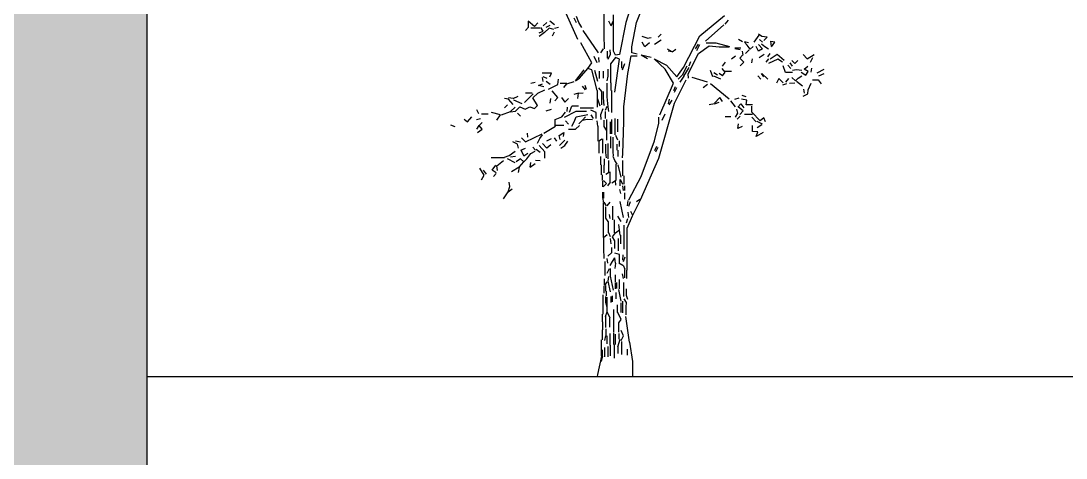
# Model space of a CAD drawing. Header units: millimetres. Extents: x 87938 to 265635, y 330093 to 434310.
# Drawn here: x 101247 to 114555, y 380481 to 386054 of the extents above; entities that cross this region are included whole.
import ezdxf

# ---------------------------------------------------------------- set-up
doc = ezdxf.new("R2010")
doc.units = ezdxf.units.MM
doc.layers.add('www.cad-blocks.net', color=7, linetype='Continuous')

# ---------------------------------------------------------------- blocks, each defined once
blk = doc.blocks.new('A$C4BB30119')
at = {"linetype": 'Continuous'}
for p, q in [((2992, 3222.8), (3093.3, 3473.5)), ((2697.3, 3110.8), (2697.3, 3366.8)), ((2952, 3404.1), (2896, 3222.8)), ((2064, 3185.5), (2008, 3233.5)), ((2008, 3233.5), (2008, 3180.1)), ((2245.3, 3201.5), (2202.7, 3233.5)), ((2458.7, 3068.1), (2352, 3302.8)), ((2448, 3217.5), (2426.7, 3260.1)), ((2469.3, 3222.8), (2448, 3276.1)), ((2762.7, 3190.8), (2741.3, 3233.5)), ((2762.7, 3190.8), (2778.7, 3233.5)), ((2784, 2961.5), (2784, 3292.1)), ((3568, 3100.1), (3792, 3286.8)), ((3797.3, 3206.8), (3829.3, 3244.1)), ((2010.7, 3180.1), (1984, 3148.1)), ((2112, 3169.5), (2032, 3169.5)), ((2096, 3217.5), (2064, 3185.5)), ((2106.7, 3126.8), (2144, 3142.8)), ((2144, 3142.8), (2122.7, 3174.8)), ((2144, 3190.8), (2176, 3222.8)), ((2197.3, 3169.5), (2154.7, 3132.1)), ((2170.7, 3180.1), (2208, 3196.1)), ((2240, 3158.8), (2197.3, 3169.5)), ((2229.3, 3100.1), (2245.3, 3137.5)), ((2245.3, 3169.5), (2282.7, 3180.1)), ((2496, 3174.8), (2469.3, 3222.8)), ((2645.3, 2945.5), (2506.7, 3148.1)), ((2896, 3222.8), (2837.3, 2929.5)), ((2949.3, 2998.8), (2992, 3222.8)), ((3621.3, 3052.1), (3786.7, 3201.5)), ((2154.7, 3132.1), (2106.7, 3094.8)), ((2701.3, 2982.8), (2697.3, 3110.8)), ((3088, 3078.8), (3045.3, 3094.8)), ((3088, 3078.8), (3125.3, 3084.1)), ((3157.3, 3025.5), (3216, 3062.8)), ((3216, 3116.1), (3189.3, 3089.5)), ((3418.7, 2812.1), (3568, 3100.1)), ((3957.3, 3046.8), (3920, 3068.1)), ((4010.7, 3036.1), (3973.3, 3046.8)), ((4064, 3041.5), (4106.7, 3105.5)), ((4133.3, 3094.8), (4101.3, 3116.1)), ((4138.7, 3041.5), (4112, 3068.1)), ((4181.3, 3089.5), (4133.3, 3094.8)), ((4149.3, 3057.5), (4181.3, 3089.5)), ((4218.7, 3004.1), (4213.3, 3052.1)), ((4213.3, 3052.1), (4250.7, 3046.8)), ((2586.7, 2854.8), (2485.3, 3036.1)), ((2666.7, 2945.5), (2693.3, 2982.8)), ((2725.3, 2961.5), (2725.3, 2897.5)), ((2757.3, 2934.8), (2752, 2972.1)), ((2800, 2924.1), (2784, 2961.5)), ((2949.3, 2945.5), (2949.3, 2998.8)), ((3066.7, 2998.8), (3045.3, 3041.5)), ((3109.3, 3036.1), (3066.7, 2998.8)), ((3317.3, 2956.1), (3274.7, 2977.5)), ((3317.3, 2956.1), (3280, 2961.5)), ((3317.3, 2956.1), (3349.3, 2977.5)), ((3552, 3025.5), (3525.3, 2982.8)), ((3541.3, 2966.8), (3568, 3020.1)), ((3557.3, 2940.1), (3653.3, 3009.5)), ((3717.3, 3033.5), (3626.7, 3033.5)), ((3653.3, 3009.5), (3744, 3001.5)), ((3840, 2998.8), (3717.3, 3033.5)), ((3744, 3001.5), (3834.7, 3001.5)), ((3941.3, 2988.1), (3888, 2988.1)), ((3936, 2972.1), (3888, 2982.8)), ((3962.7, 2924.1), (3957.3, 2961.5)), ((4000, 3014.8), (3973.3, 3041.5)), ((3984, 2940.1), (4016, 2972.1)), ((4026.7, 2977.5), (4000, 3014.8)), ((4026.7, 2977.5), (4053.3, 3004.1)), ((4101.3, 2961.5), (4080, 3004.1)), ((4138.7, 2982.8), (4101.3, 3020.1)), ((4138.7, 2982.8), (4101.3, 2961.5)), ((4160, 2998.8), (4128, 3025.5)), ((4192, 2977.5), (4160, 2998.8)), ((4218.7, 2998.8), (4250.7, 3041.5)), ((2549.3, 2801.5), (2586.7, 2854.8)), ((2634.7, 2854.8), (2608, 2913.5)), ((2645.3, 2902.8), (2650.7, 2860.1)), ((2736, 2886.8), (2757.3, 2934.8)), ((2800, 2902.8), (2757.3, 2844.1)), ((2794.7, 2588.1), (2837.3, 2886.8)), ((2837.3, 2929.5), (2800, 2924.1)), ((2837.3, 2886.8), (2800, 2902.8)), ((2856, 2865.5), (2856, 2806.8)), ((2912, 2758.8), (2944, 2918.8)), ((2944, 2918.8), (2997.3, 2918.8)), ((2997.3, 2934.8), (2949.3, 2945.5)), ((3125.3, 2902.8), (3034.7, 2924.1)), ((3093.3, 2892.1), (3034.7, 2924.1)), ((3253.3, 2796.1), (3152, 2892.1)), ((3152, 2892.1), (3264, 2833.5)), ((3461.3, 2753.5), (3557.3, 2940.1)), ((3472, 2828.1), (3488, 2865.5)), ((3776, 2822.8), (3802.7, 2860.1)), ((3856, 2892.1), (3893.3, 2918.8)), ((3930.7, 2897.5), (3957.3, 2924.1)), ((3968, 2860.1), (3930.7, 2897.5)), ((3936, 2828.1), (3968, 2860.1)), ((4042.7, 2854.8), (4048, 2892.1)), ((4106.7, 2902.8), (4154.7, 2934.8)), ((4170.7, 2860.1), (4197.3, 2892.1)), ((4186.7, 2908.1), (4208, 2940.1)), ((4277.3, 2886.8), (4192, 2849.5)), ((4272, 2929.5), (4208, 2886.8)), ((4336, 2876.1), (4272, 2929.5)), ((4320, 2860.1), (4277.3, 2886.8)), ((4410.7, 2822.8), (4389.3, 2854.8)), ((4432, 2849.5), (4405.3, 2876.1)), ((4432, 2849.5), (4458.7, 2876.1)), ((4544, 2892.1), (4506.7, 2929.5)), ((4544, 2892.1), (4608, 2929.5)), ((4576, 2860.1), (4597.3, 2902.8)), ((2218.7, 2761.5), (2133.3, 2761.5)), ((2202.7, 2726.8), (2218.7, 2761.5)), ((2437.3, 2689.5), (2517.3, 2790.8)), ((2474.7, 2716.1), (2549.3, 2801.5)), ((2586.7, 2790.8), (2549.3, 2801.5)), ((2634.7, 2604.1), (2586.7, 2790.8)), ((2640, 2684.1), (2613.3, 2785.5)), ((2656, 2710.8), (2656, 2780.1)), ((2690.7, 2716.1), (2690.7, 2780.1)), ((2733.3, 2732.1), (2733.3, 2796.1)), ((2757.3, 2844.1), (2757.3, 2673.5)), ((2864, 2790.8), (2885.3, 2849.5)), ((2877.3, 2454.8), (2912, 2758.8)), ((3328, 2668.1), (3253.3, 2796.1)), ((3264, 2833.5), (3360, 2726.8)), ((3360, 2726.8), (3418.7, 2812.1)), ((3450.7, 2822.8), (3408, 2742.8)), ((3424, 2732.1), (3472, 2812.1)), ((3685.3, 2726.8), (3664, 2785.5)), ((3728, 2742.8), (3696, 2764.1)), ((3776, 2737.5), (3744, 2758.8)), ((3797.3, 2769.5), (3770.7, 2801.5)), ((3776, 2737.5), (3797.3, 2769.5)), ((3797.3, 2777.5), (3856, 2777.5)), ((4149.3, 2726.8), (4128, 2758.8)), ((4186.7, 2705.5), (4133.3, 2758.8)), ((4346.7, 2766.8), (4325.3, 2828.1)), ((4410.7, 2766.8), (4346.7, 2766.8)), ((4394.7, 2801.5), (4368, 2833.5)), ((4448, 2790.8), (4410.7, 2785.5)), ((4496, 2785.5), (4448, 2790.8)), ((4490.7, 2769.5), (4533.3, 2742.8)), ((4517.3, 2796.1), (4549.3, 2822.8)), ((4554.7, 2774.8), (4517.3, 2796.1)), ((4533.3, 2742.8), (4554.7, 2774.8)), ((4581.3, 2769.5), (4586.7, 2806.8)), ((4634.7, 2764.1), (4698.7, 2796.1)), ((4650.7, 2737.5), (4698.7, 2758.8)), ((2032, 2668.1), (2069.3, 2678.8)), ((2101.3, 2646.8), (2138.7, 2662.8)), ((2144, 2684.1), (2138.7, 2721.5)), ((2181.3, 2710.8), (2144, 2726.8)), ((2208, 2657.5), (2170.7, 2684.1)), ((2277.3, 2657.5), (2282.7, 2705.5)), ((2298.7, 2668.1), (2357.3, 2668.1)), ((2330.7, 2630.8), (2357.3, 2662.8)), ((2357.3, 2662.8), (2426.7, 2684.1)), ((2437.3, 2689.5), (2474.7, 2716.1)), ((2725.3, 2689.5), (2733.3, 2732.1)), ((2726.7, 2545.5), (2726.7, 2668.1)), ((2762.7, 2604.1), (2762.7, 2673.5)), ((3205.3, 2380.1), (3328, 2668.1)), ((3338.7, 2486.8), (3445.3, 2700.1)), ((3370.7, 2705.5), (3408, 2742.8)), ((3424, 2732.1), (3386.7, 2678.8)), ((3466.7, 2716.1), (3461.3, 2753.5)), ((3637.3, 2678.8), (3498.7, 2721.5)), ((3834.7, 2524.1), (3664, 2662.8)), ((3760, 2705.5), (3696, 2732.1)), ((4122.7, 2705.5), (4096, 2737.5)), ((4288, 2710.8), (4266.7, 2668.1)), ((4325.3, 2673.5), (4288, 2710.8)), ((4357.3, 2662.8), (4320, 2652.1)), ((4352, 2678.8), (4378.7, 2710.8)), ((4384, 2668.1), (4432, 2673.5)), ((4437.3, 2689.5), (4405.3, 2721.5)), ((4437.3, 2689.5), (4464, 2716.1)), ((4501.3, 2641.5), (4448, 2684.1)), ((4464, 2716.1), (4496, 2737.5)), ((4554.7, 2609.5), (4581.3, 2668.1)), ((4592, 2700.1), (4645.3, 2700.1)), ((4645.3, 2700.1), (4672, 2662.8)), ((1973.3, 2492.1), (2053.3, 2572.1)), ((2042.7, 2577.5), (1984, 2577.5)), ((2048, 2534.8), (2096, 2577.5)), ((2096, 2577.5), (2160, 2609.5)), ((2149.3, 2636.1), (2101.3, 2646.8)), ((2192, 2614.8), (2277.3, 2657.5)), ((2277.3, 2540.1), (2224, 2598.8)), ((2464, 2577.5), (2421.3, 2566.8)), ((2458.7, 2529.5), (2464, 2577.5)), ((2464, 2577.5), (2506.7, 2582.8)), ((2528, 2609.5), (2501.3, 2641.5)), ((2522.7, 2652.1), (2533.3, 2614.8)), ((2637.3, 2524.1), (2637.3, 2604.1)), ((2677.3, 2593.5), (2650.7, 2625.5)), ((2677.3, 2470.8), (2677.3, 2593.5)), ((2690.7, 2534.8), (2690.7, 2593.5)), ((2768, 2508.1), (2768, 2604.1)), ((3344, 2636.1), (3328, 2598.8)), ((3338.7, 2588.1), (3360, 2630.8)), ((3637.3, 2657.5), (3600, 2625.5)), ((4506.7, 2550.8), (4549.3, 2572.1)), ((4512, 2614.8), (4517.3, 2577.5)), ((4549.3, 2572.1), (4554.7, 2609.5)), ((1829.3, 2524.1), (1792, 2529.5)), ((1872, 2529.5), (1829.3, 2534.8)), ((1872, 2476.1), (1829.3, 2524.1)), ((1872, 2529.5), (1914.7, 2550.8)), ((1952, 2481.5), (1877.3, 2513.5)), ((2090.7, 2465.5), (2048, 2534.8)), ((2208, 2486.8), (2213.3, 2529.5)), ((2250.7, 2508.1), (2277.3, 2540.1)), ((2309.3, 2540.1), (2341.3, 2497.5)), ((2341.3, 2497.5), (2373.3, 2529.5)), ((2637.3, 2449.5), (2637.3, 2524.1)), ((2661.3, 2460.1), (2640, 2524.1)), ((2698.7, 2465.5), (2690.7, 2534.8)), ((2733.3, 2454.8), (2726.7, 2545.5)), ((2768, 2401.5), (2768, 2508.1)), ((3194.7, 1985.5), (3338.7, 2486.8)), ((3290.7, 2524.1), (3280, 2481.5)), ((3290.7, 2470.8), (3317.3, 2513.5)), ((3701.3, 2481.5), (3653.3, 2470.8)), ((3749.3, 2540.1), (3701.3, 2486.8)), ((3701.3, 2481.5), (3744, 2497.5)), ((3776, 2502.8), (3749.3, 2540.1)), ((3893.3, 2454.8), (3850.7, 2508.1)), ((3888, 2524.1), (3925.3, 2534.8)), ((3914.7, 2449.5), (3941.3, 2481.5)), ((3941.3, 2481.5), (3968, 2444.1)), ((3994.7, 2513.5), (3946.7, 2524.1)), ((3989.3, 2545.5), (3952, 2556.1)), ((3989.3, 2470.8), (3994.7, 2513.5)), ((4048, 2473.5), (3989.3, 2473.5)), ((1557.3, 2390.8), (1541.3, 2428.1)), ((1642.7, 2388.1), (1584, 2388.1)), ((1754.7, 2380.1), (1674.7, 2401.5)), ((1722.7, 2332.1), (1754.7, 2380.1)), ((1765.3, 2380.1), (1845.3, 2412.1)), ((1792, 2444.1), (1818.7, 2470.8)), ((1845.3, 2412.1), (1888, 2449.5)), ((1888, 2412.1), (1850.7, 2406.8)), ((1888, 2412.1), (1930.7, 2454.8)), ((1909.3, 2396.1), (1936, 2369.5)), ((1930.7, 2454.8), (1978.7, 2433.5)), ((1978.7, 2433.5), (2021.3, 2454.8)), ((2021.3, 2454.8), (2064, 2438.8)), ((2064, 2438.8), (2090.7, 2465.5)), ((2170.7, 2417.5), (2218.7, 2433.5)), ((2314.7, 2364.1), (2346.7, 2406.8)), ((2336, 2358.8), (2442.7, 2414.8)), ((2362.7, 2449.5), (2357.3, 2412.1)), ((2384, 2406.8), (2405.3, 2460.1)), ((2405.3, 2462.8), (2464, 2462.8)), ((2442.7, 2414.8), (2538.7, 2414.8)), ((2442.7, 2364.1), (2549.3, 2385.5)), ((2602.7, 2441.5), (2480, 2441.5)), ((2624, 2401.5), (2576, 2422.8)), ((2602.7, 2348.1), (2581.3, 2380.1)), ((2624, 2348.1), (2624, 2401.5)), ((2666.7, 2385.5), (2688, 2438.8)), ((2672, 2337.5), (2666.7, 2385.5)), ((2709.3, 2422.8), (2725.3, 2460.1)), ((2709.3, 2348.1), (2709.3, 2412.1)), ((2741.3, 2412.1), (2736, 2454.8)), ((2877.3, 2316.1), (2877.3, 2454.8)), ((3226.7, 2332.1), (3253.3, 2390.8)), ((3893.3, 2358.8), (3914.7, 2396.1)), ((3914.7, 2396.1), (3904, 2433.5)), ((3962.7, 2417.5), (3920, 2449.5)), ((3930.7, 2385.5), (3962.7, 2417.5)), ((4048, 2382.8), (3973.3, 2382.8)), ((4040, 2406.8), (4040, 2460.1)), ((4117.3, 2326.8), (4040, 2406.8)), ((1301.3, 2289.5), (1338.7, 2273.5)), ((1424, 2342.8), (1456, 2316.1)), ((1456, 2316.1), (1493.3, 2364.1)), ((1536, 2337.5), (1573.3, 2348.1)), ((1541.3, 2252.1), (1562.7, 2284.1)), ((1562.7, 2284.1), (1589.3, 2310.8)), ((1589.3, 2252.1), (1562.7, 2284.1)), ((2253.3, 2337.5), (2314.7, 2364.1)), ((2253.3, 2278.8), (2253.3, 2337.5)), ((2256, 2286.8), (2330.7, 2286.8)), ((2373.3, 2294.8), (2346.7, 2326.8)), ((2405.3, 2278.8), (2426.7, 2316.1)), ((2426.7, 2316.1), (2442.7, 2364.1)), ((2437.3, 2252.1), (2474.7, 2284.1)), ((2469.3, 2300.1), (2501.3, 2332.1)), ((2501.3, 2332.1), (2528, 2364.1)), ((2501.3, 2332.1), (2544, 2342.8)), ((2544, 2342.8), (2592, 2337.5)), ((2640, 2278.8), (2634.7, 2326.8)), ((2698.7, 2273.5), (2698.7, 2332.1)), ((2722.7, 2241.5), (2722.7, 2337.5)), ((2754.7, 2209.5), (2754.7, 2316.1)), ((2768, 2209.5), (2768, 2337.5)), ((2797.3, 2198.8), (2797.3, 2348.1)), ((2824, 2225.5), (2824, 2342.8)), ((2869.3, 2028.1), (2877.3, 2316.1)), ((3157.3, 2145.5), (3194.7, 2305.5)), ((3194.7, 2305.5), (3194.7, 2358.8)), ((3850.7, 2364.1), (3797.3, 2364.1)), ((3909.3, 2342.8), (3936, 2369.5)), ((3914.7, 2257.5), (3920, 2300.1)), ((4080, 2316.1), (4042.7, 2358.8)), ((4048, 2230.8), (4048, 2284.1)), ((4138.7, 2294.8), (4090.7, 2321.5)), ((4133.3, 2289.5), (4090.7, 2262.8)), ((4149.3, 2353.5), (4117.3, 2326.8)), ((4165.3, 2316.1), (4149.3, 2353.5)), ((1546.7, 2220.1), (1589.3, 2252.1)), ((1984, 2134.8), (2133.3, 2209.5)), ((2005.3, 2177.5), (2000, 2214.8)), ((2112, 2166.8), (2138.7, 2198.8)), ((2149.3, 2214.8), (2256, 2278.8)), ((2288, 2193.5), (2330.7, 2220.1)), ((2298.7, 2156.1), (2288, 2193.5)), ((2330.7, 2220.1), (2325.3, 2182.8)), ((2373.3, 2252.1), (2437.3, 2252.1)), ((2642.7, 2140.1), (2642.7, 2278.8)), ((2720, 2241.5), (2698.7, 2273.5)), ((2722.7, 2150.8), (2722.7, 2241.5)), ((2821.3, 2150.8), (2805.3, 2193.5)), ((3952, 2273.5), (3914.7, 2257.5)), ((4096, 2225.5), (4048, 2230.8)), ((4080, 2182.8), (4096, 2225.5)), ((4144, 2220.1), (4080, 2182.8)), ((1909.3, 2113.5), (1866.7, 2134.8)), ((1893.3, 2145.5), (1936, 2134.8)), ((1920, 2076.1), (1909.3, 2113.5)), ((1984, 2134.8), (1946.7, 2172.1)), ((2090.7, 2124.1), (2112, 2166.8)), ((2160, 2044.1), (2106.7, 2102.8)), ((2176, 2076.1), (2138.7, 2118.8)), ((2176, 2145.5), (2218.7, 2166.8)), ((2213.3, 2108.1), (2176, 2076.1)), ((2266.7, 2140.1), (2245.3, 2172.1)), ((2293.3, 2102.8), (2341.3, 2150.8)), ((2304, 2076.1), (2341.3, 2102.8)), ((2341.3, 2102.8), (2368, 2140.1)), ((2645.3, 2140.1), (2677.3, 2161.5)), ((2653.3, 2033.5), (2653.3, 2140.1)), ((2685.3, 2033.5), (2685.3, 2161.5)), ((2714.7, 2038.8), (2714.7, 2113.5)), ((2733.3, 2038.8), (2733.3, 2118.8)), ((2760, 2076.1), (2760, 2182.8)), ((2781.3, 2044.1), (2781.3, 2177.5)), ((2816, 2060.1), (2816, 2113.5)), ((2837.3, 2092.1), (2837.3, 2145.5)), ((3034.7, 1820.1), (3157.3, 2145.5)), ((3173.3, 2092.1), (3157.3, 2054.8)), ((1792, 1996.1), (1834.7, 2012.1)), ((1834.7, 2012.1), (1888, 2049.5)), ((1893.3, 2001.5), (1845.3, 1996.1)), ((1941.3, 2060.1), (1984, 2076.1)), ((1941.3, 2060.1), (1968, 2006.8)), ((1968, 2006.8), (2005.3, 2033.5)), ((1994.7, 1980.1), (2032, 2028.1)), ((2032, 2028.1), (2069.3, 2049.5)), ((2074.7, 2060.1), (2048, 2086.8)), ((2117.3, 2038.8), (2080, 2065.5)), ((2160, 1985.5), (2160, 2044.1)), ((2669.3, 1926.8), (2669.3, 2001.5)), ((2720, 1990.8), (2714.7, 2038.8)), ((2736, 1980.1), (2736, 2038.8)), ((2784, 2006.8), (2778.7, 2044.1)), ((2794.7, 1964.1), (2778.7, 2001.5)), ((2826.7, 2001.5), (2826.7, 2060.1)), ((2864, 1990.8), (2869.3, 2028.1)), ((3168, 2044.1), (3189.3, 2086.8)), ((1792, 1988.1), (1669.3, 1988.1)), ((1680, 1878.8), (1712, 1921.5)), ((1722.7, 1916.1), (1781.3, 1964.1)), ((1728, 1873.5), (1722.7, 1916.1)), ((1888, 1942.8), (1818.7, 1980.1)), ((1925.3, 1905.5), (1856, 1862.8)), ((1936, 1980.1), (1898.7, 1953.5)), ((1925.3, 1905.5), (1914.7, 1857.5)), ((1925.3, 1905.5), (1968, 1953.5)), ((1968, 1953.5), (1936, 1980.1)), ((1968, 1953.5), (1994.7, 1980.1)), ((2026.7, 1905.5), (2032, 1948.1)), ((2026.7, 1905.5), (2069.3, 1937.5)), ((2074.7, 1969.5), (2117.3, 1964.1)), ((2674.7, 1836.1), (2674.7, 1926.8)), ((2698.7, 1852.1), (2698.7, 1921.5)), ((2701.3, 1921.5), (2701.3, 1980.1)), ((2741.3, 1862.8), (2741.3, 1964.1)), ((2816, 1932.1), (2794.7, 1964.1)), ((2808, 1782.8), (2808, 1932.1)), ((2853.3, 1814.8), (2826.7, 1926.8)), ((2869.3, 1825.5), (2869.3, 1964.1)), ((3029.3, 1606.8), (3194.7, 1985.5)), ((1605.3, 1830.8), (1568, 1894.8)), ((1584, 1788.1), (1605.3, 1830.8)), ((1626.7, 1841.5), (1600, 1878.8)), ((1717.3, 1852.1), (1680, 1878.8)), ((1717.3, 1846.8), (1690.7, 1820.1)), ((1690.7, 1820.1), (1717.3, 1846.8)), ((2682.7, 1782.8), (2682.7, 1836.1)), ((2714.7, 1841.5), (2746.7, 1862.8)), ((2752, 1766.8), (2752, 1862.8)), ((2880, 1750.8), (2880, 1825.5)), ((2922.7, 1606.8), (3034.7, 1820.1)), ((1824, 1681.5), (1840, 1729.5)), ((1840, 1729.5), (1834.7, 1766.8)), ((2685.3, 1724.1), (2685.3, 1777.5)), ((2688, 1724.1), (2720, 1756.1)), ((2720, 1756.1), (2693.3, 1782.8)), ((2730.7, 1734.8), (2757.3, 1766.8)), ((2768, 1761.5), (2800, 1782.8)), ((2805.3, 1740.1), (2800, 1782.8)), ((2842.7, 1734.8), (2842.7, 1793.5)), ((2869.3, 1745.5), (2848, 1793.5)), ((2874.7, 1692.1), (2869.3, 1734.8)), ((2885.3, 1692.1), (2885.3, 1734.8)), ((1781.3, 1617.5), (1824, 1681.5)), ((1824, 1681.5), (1861.3, 1708.1)), ((2685.3, 1622.8), (2685.3, 1676.1)), ((2693.3, 1585.5), (2688, 1622.8)), ((2696, 1622.8), (2696, 1676.1)), ((2837.3, 1702.8), (2848, 1665.5)), ((2885.3, 1612.1), (2885.3, 1670.8)), ((2693.3, 1265.5), (2693.3, 1580.1)), ((2720, 1553.5), (2698.7, 1585.5)), ((2714.7, 1441.5), (2714.7, 1542.8)), ((2725.3, 1553.5), (2752, 1585.5)), ((2776, 1425.5), (2776, 1548.1)), ((2874.7, 1446.8), (2842.7, 1590.8)), ((2912, 1601.5), (2906.7, 1553.5)), ((2922.7, 1548.1), (2938.7, 1590.8)), ((2954.7, 1462.8), (3008, 1564.1)), ((2992, 1590.8), (3024, 1612.1)), ((3008, 1564.1), (3029.3, 1606.8)), ((2736, 1409.5), (2714.7, 1441.5)), ((2752, 1436.1), (2746.7, 1473.5)), ((2853.3, 1409.5), (2821.3, 1457.5)), ((2901.3, 1398.8), (2912, 1436.1)), ((2906.7, 1350.8), (2954.7, 1462.8)), ((2922.7, 1446.8), (2917.3, 1494.8)), ((2938.7, 1505.5), (2954.7, 1468.1)), ((2738.7, 1308.1), (2738.7, 1409.5)), ((2792, 1308.1), (2792, 1425.5)), ((2800, 1308.1), (2837.3, 1334.8)), ((2837.3, 1334.8), (2832, 1382.8)), ((2842.7, 1286.8), (2837.3, 1334.8)), ((2880, 1158.8), (2880, 1377.5)), ((2906.7, 966.8), (2906.7, 1350.8)), ((2693.3, 1265.5), (2725.3, 1292.1)), ((2696, 1164.1), (2696, 1265.5)), ((2757.3, 1270.8), (2741.3, 1308.1)), ((2762.7, 1206.8), (2757.3, 1254.8)), ((2773.3, 1270.8), (2800, 1308.1)), ((2794.7, 1233.5), (2773.3, 1270.8)), ((2826.7, 1254.8), (2826.7, 1142.8)), ((2848, 1286.8), (2848, 1206.8)), ((2698.7, 1073.5), (2696, 1164.1)), ((2768, 1126.8), (2768, 1174.8)), ((2794.7, 1164.1), (2794.7, 1233.5)), ((2706.7, 918.8), (2706.7, 1046.8)), ((2730.7, 1030.8), (2725.3, 1073.5)), ((2730.7, 1094.8), (2768, 1126.8)), ((2752, 1009.5), (2773.3, 1046.8)), ((2773.3, 1046.8), (2794.7, 1078.8)), ((2837.3, 1110.8), (2794.7, 1121.5)), ((2800, 1030.8), (2794.7, 1078.8)), ((2837.3, 1030.8), (2837.3, 1110.8)), ((2869.3, 1105.5), (2864, 1057.5)), ((2874.7, 1046.8), (2890.7, 1089.5)), ((2725.3, 940.1), (2746.7, 982.8)), ((2754.7, 913.5), (2754.7, 982.8)), ((2800, 1030.8), (2794.7, 982.8)), ((2869.3, 1009.5), (2832, 1030.8)), ((2890.7, 972.1), (2874.7, 1009.5)), ((2885.3, 897.5), (2885.3, 972.1)), ((2904, 892.1), (2904, 966.8)), ((2701.3, 833.5), (2701.3, 886.8)), ((2704, 828.1), (2725.3, 860.1)), ((2736, 865.5), (2741.3, 908.1)), ((2757.3, 769.5), (2736, 865.5)), ((2784, 785.5), (2757.3, 913.5)), ((2802.7, 854.8), (2802.7, 924.1)), ((2837.3, 796.1), (2837.3, 881.5)), ((2874.7, 892.1), (2864, 934.8)), ((2698.7, 758.8), (2698.7, 822.8)), ((2712, 774.8), (2712, 828.1)), ((2720, 732.1), (2720, 774.8)), ((2800, 796.1), (2800, 849.5)), ((2808, 705.5), (2808, 764.1)), ((2813.3, 801.5), (2813.3, 854.8)), ((2853.3, 684.1), (2832, 790.8)), ((2877.3, 726.8), (2877.3, 854.8)), ((2901.3, 737.5), (2901.3, 796.1)), ((2688, 566.8), (2688, 742.8)), ((2714.7, 673.5), (2714.7, 726.8)), ((2725.3, 630.8), (2714.7, 673.5)), ((2725.3, 630.8), (2725.3, 721.5)), ((2762.7, 673.5), (2762.7, 726.8)), ((2773.3, 678.8), (2773.3, 732.1)), ((2853.3, 582.8), (2853.3, 668.1)), ((2866.7, 577.5), (2866.7, 684.1)), ((2901.3, 673.5), (2880, 705.5)), ((2898.7, 630.8), (2901.3, 673.5)), ((2912, 700.1), (2901.3, 737.5)), ((2709.3, 545.5), (2725.3, 588.1)), ((2725.3, 588.1), (2725.3, 630.8)), ((2752, 529.5), (2725.3, 588.1)), ((2786.7, 401.5), (2786.7, 609.5)), ((2818.7, 582.8), (2818.7, 652.1)), ((2853.3, 518.8), (2821.3, 582.8)), ((2898.7, 561.5), (2898.7, 630.8)), ((2682.7, 497.5), (2682.7, 566.8)), ((2685.3, 422.8), (2685.3, 497.5)), ((2712, 486.8), (2712, 545.5)), ((2714.7, 444.1), (2714.7, 486.8)), ((2749.3, 449.5), (2749.3, 529.5)), ((2832, 486.8), (2853.3, 518.8)), ((2832, 401.5), (2832, 486.8)), ((2928, 310.8), (2896, 545.5)), ((2682.7, 332.1), (2682.7, 422.8)), ((2717.3, 369.5), (2717.3, 433.5)), ((2752, 284.1), (2752, 390.8)), ((2786.7, 289.5), (2786.7, 396.1)), ((2802.7, 289.5), (2802.7, 385.5)), ((2834.7, 337.5), (2834.7, 390.8)), ((2874.7, 369.5), (2853.3, 417.5)), ((2674.7, 241.5), (2674.7, 332.1)), ((2704, 326.8), (2714.7, 369.5)), ((2725.3, 294.8), (2725.3, 369.5)), ((2789.3, 289.5), (2789.3, 166.8)), ((2821.3, 268.1), (2842.7, 337.5)), ((2853.3, 326.8), (2874.7, 369.5)), ((2858.7, 198.8), (2858.7, 316.1)), ((2928, 310.8), (2957.3, 134.8)), ((2674.7, 182.8), (2674.7, 241.5)), ((2682.7, 182.8), (2682.7, 241.5)), ((2704, 177.5), (2704, 262.8)), ((2736, 177.5), (2736, 273.5)), ((2757.3, 188.1), (2757.3, 284.1)), ((2826.7, 209.5), (2826.7, 268.1)), ((2906.7, 246.8), (2906.7, 193.5)), ((2682.7, 182.8), (2672, 134.8)), ((2957.3, 134.8), (2957.3, 0))]:
    blk.add_line(p, q, dxfattribs=at)
for p, q in [((2674.7, 182.8), (2636.7, 18.3)), ((2636.7, 18.3), (2633.5, 0))]:
    blk.add_line(p, q)
blk = doc.blocks.new('format')
at = {"layer": 'www.cad-blocks.net', "true_color": 0x444444}
blk.add_hatch(color=250, dxfattribs=at).paths.add_polyline_path([(87938, 330093), (102854, 330093), (102854, 434310), (87938, 434310)])
at = {"layer": 'www.cad-blocks.net', "color": 155, "true_color": 0x546d8e}
blk.add_line((102854, 381523), (265635, 381523), dxfattribs=at)
blk.add_lwpolyline([(102854, 430118), (265635, 430118), (265635, 332677), (102854, 332677)], close=True, dxfattribs=at)

msp = doc.modelspace()

# ---------------------------------------------------------------- block references
at = {"xscale": 1.4, "yscale": 1.4, "zscale": 1.4}
msp.add_blockref('A$C4BB30119', (104896, 381523), dxfattribs=at)
at = {"layer": 'www.cad-blocks.net'}
msp.add_blockref('format', (0, 0), dxfattribs=at)

doc.saveas('drawing.dxf')
